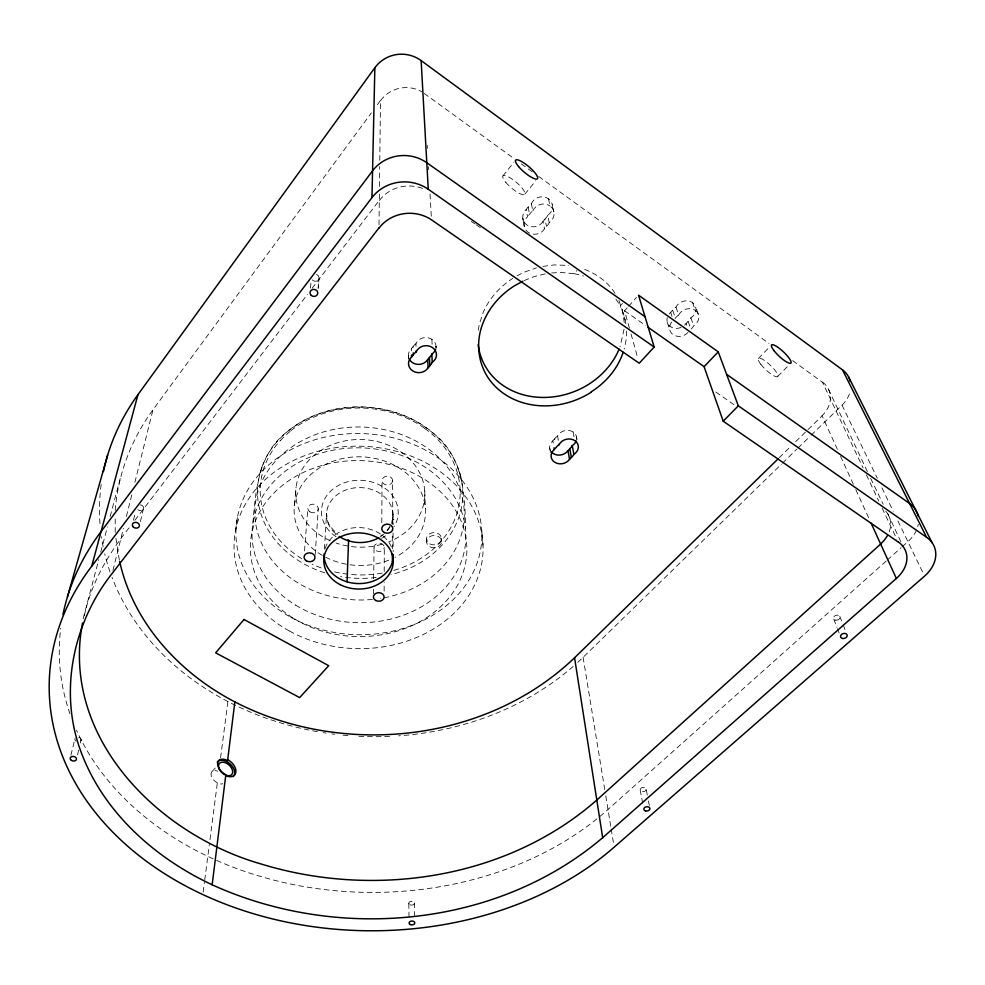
<?xml version="1.0" encoding="UTF-8"?>
<svg xmlns="http://www.w3.org/2000/svg" width="985" height="985" viewBox="0 0 985 985"><rect width="100%" height="100%" fill="white"/><g stroke="black" fill="none" stroke-linecap="round" stroke-linejoin="round"><path stroke-width="0.74" stroke-dasharray="4.92 3.69" d="M115.208 532.479L115.233 517.79M384.138 591.135L384.175 582.11M384.212 571.583L384.298 547.512A5.122 4.174 0.3 0 0 376.824 543.609A5.122 4.174 0.3 0 0 376.418 550.824A5.122 4.174 0.3 0 0 384.298 547.512M381.786 522.629L382.032 480.557M379.003 224.826L379.397 192.654M379.471 186.51L379.705 166.539M379.779 160.383L380.505 100.458L375.962 106.651M373.45 593.758L373.512 589.239M373.647 578.712L374.066 547.118M324.459 549.211L326.564 513.308L327.463 520.917L329.532 525.744L337.449 534.473M315.212 554.493L318.278 508.74M304.537 550.947L307.825 508.248M318.143 288.753L318.98 278.656L318.241 287.522M294.466 505.034L296.066 487.267M310.46 288.149L311.001 282.535M393.003 516.386L391.747 522.616M115.257 510.452C117.831 474.093 131.559 439.088 152.983 409.735L371.407 112.832M203.169 892.127L204.424 882.4M204.732 879.999L209.362 844.367M209.977 839.639L217.303 783.137A8.286 5.368 39.9 0 0 222.782 783.703M220.591 757.761L227.892 701.529M252.886 523.355C255.435 491.687 258.242 454.922 285.17 433.363C305.399 415.547 332.585 406.731 359.353 406.793C386.292 406.879 413.515 415.916 433.966 433.708C462.839 456.461 465.277 494.63 465.474 528.44M624.084 329.236L620.033 346.818M235.489 530.78L237.397 517.507M478.23 330.246L479.375 323.893L483.401 311.937A78.837 69.418 -14.2 0 1 510.439 279.925L512.643 278.533M140.424 521.57L143.514 508.383M133.468 520.154L135.24 512.828M77.532 754.855L78.96 748.945M80.388 743.035L81.09 740.08M70.908 755.212L74.909 738.959M112.93 570.487L123.445 528.255M126.4 516.411L131.941 494.187M134.896 482.33L152.983 409.735M84.316 615.884C91.211 582.529 109.089 552.72 130.192 526.421M83.122 618.728L98.771 559.591M100.741 552.166L107.414 526.926M110.16 516.522L120.379 477.922M261.678 467.604L260.409 471.544M389.986 526.421L386.723 530.829M134.859 520.314L307.455 294.38M312.122 288.273L379.299 200.337M502.916 175.921L513.776 162.426M524.783 194.242L535.729 180.871M551.649 272.956L561.228 272.463L574.12 273.707L576.89 270.506M625.832 323.745A72.804 64.099 -14 0 0 620.156 306.089L622.939 302.986M629.427 328.214L624.539 310.743L627.543 307.406M628.541 306.298L636.532 297.396M211.898 771.723L215.604 767.611M758.413 358.478L769.519 347.052M777.731 376.418L787.926 366.088M779.184 457.766L791.287 445.946M795.695 441.637L822.093 415.83L837.373 449.283M577.715 662.388A274.015 225.614 0.8 0 0 583.108 657.291L781.413 464.181M782.521 463.11L796.84 449.16M797.936 448.089L810.064 436.293M811.16 435.21L842.015 405.18A30.03 24.194 -24 0 0 850.092 391.673M886.18 561.068L608.004 809.485A311.999 239.995 0.4 0 1 313.082 888.027A311.999 239.995 0.4 0 1 76.522 730.217M887.325 560.046L901.053 547.771M902.198 546.749L907.924 541.639A34.463 26.053 -20.8 0 0 918.291 524.279M382.328 534.769L380.875 535.717M517.076 275.775L524.131 272.217L536.542 267.858M524.131 280.59L533.55 276.773L546.084 273.695M542.87 266.393L554.235 264.916L568.665 265.47M471.322 221.403L475.09 224.026M476.346 224.9L481.357 228.397M715.836 392.03L734.724 405.204M624.539 310.743L645.68 325.592M424.239 93.477L513.85 158.462M521.324 163.879L532.516 171.993M538.746 176.512L768.989 343.469M792.63 360.621L822.5 382.279L863.106 467.973M615.022 293.345L613.569 291.043A69.603 61.476 -14.4 0 0 581.642 268.376M900.795 541.627L887.153 512.409M867.379 471.544L828.299 388.89M870.666 478.365L883.2 504.234M842.015 405.18L877.303 478.23M881.957 487.883L893.284 511.313M897.938 520.966L923.24 573.344M618.962 300.45L625.179 320.1M866.381 474.881L878.817 501.131M882.104 508.063L896.879 539.263M840.55 456.252L853.281 484.127M855.83 489.705L869.189 518.972M698.217 313.944L695.644 306.938M839.786 616.302L842.581 623.419M843.148 624.847L845.955 631.951M833.741 619.06L836.954 627.408M837.484 628.787L839.097 632.961M692.553 302.629L695.422 310.497A10.835 9.284 -22.8 0 1 693.711 325.776A10.798 9.259 -22.4 0 1 690.891 329.236L688.096 321.245A10.7 9.197 -22.7 0 0 690.879 317.81A10.724 9.222 -23.1 0 0 692.529 302.604A10.724 9.222 -23.1 0 0 675.969 307.148A10.7 9.197 -22.7 0 0 672.706 310.263A10.687 9.185 -22.5 0 0 670.699 312.454A10.675 9.173 -22.3 0 0 669.024 314.19M690.879 317.81L693.711 325.776M688.096 321.245A10.687 9.185 -22.5 0 1 686.077 323.412L687.468 327.389M675.969 307.148L678.677 315.052A10.798 9.259 -22.4 0 0 675.378 318.18A10.786 9.247 -22.2 0 0 674.737 318.758M672.706 310.263L675.378 318.18M670.699 312.454L672.016 316.394M667.288 322.366L669.899 330.357M631.065 334.063L637.997 358.86M459.441 471.901L460.721 476.543L459.601 472.48M119.333 560.12L115.922 538.327M548.46 198.785L550.036 206A11.167 10.281 -20.6 0 1 549.224 222.659A11.13 10.244 -19.8 0 1 546.49 226.427A11.118 10.232 -19.4 0 1 544.508 228.803A11.106 10.219 -19 0 1 528.12 232.275A11.106 10.219 -19 0 1 527.566 216.762L526.212 209.473A11.02 10.158 -19.9 0 1 528.182 207.096A11.032 10.182 -20.3 0 1 531.395 203.698A11.057 10.207 -21.1 0 1 548.436 198.773A11.057 10.207 -21.1 0 1 547.66 215.346L549.224 222.659M553.582 210.741L553.829 211.898L552.253 204.511M622.286 309.315L624.256 322.587M547.66 215.346A11.032 10.182 -20.3 0 1 544.964 219.076L546.49 226.427M544.964 219.076A11.02 10.158 -19.9 0 1 542.994 221.44L544.508 228.803M646.148 789.219A3.004 2.142 -8.4 0 1 641.826 791.595A3.004 2.142 -8.4 0 1 641.506 787.901A3.004 2.142 -8.4 0 1 646.148 789.219L647.293 795.092M648.438 800.965L649.3 805.361M531.395 203.698L532.799 210.95A11.13 10.244 -19.8 0 0 529.548 214.361A11.118 10.232 -19.4 0 0 527.566 216.762M577.075 439.692L576.508 436.687M573.122 431.984L574.354 438.423M640.176 789.933L643.02 804.942M528.182 207.096L529.548 214.361M522.986 219.273L523.134 220.061M522.801 218.239L524.119 225.577M523.786 223.73L524.303 226.624M576.631 439.298A9.985 8.434 -11.4 0 0 569.305 430.519A9.985 8.434 -11.4 0 0 557.608 436.06L558.458 440.898M557.608 436.06A9.973 8.397 -11.1 0 0 554.654 438.854L555.392 443.164M554.654 438.854A9.961 8.385 -10.9 0 0 552.856 440.824L553.668 445.676M549.679 448.04L550.381 452.374M583.108 657.291L604.802 789.896M605.787 795.929L610.959 827.585M611.205 829.099L613.667 844.157M481.837 531.974L483.007 545.296M427.219 145.275L427.392 148.329M428.438 166.613L428.61 169.654M430.014 194.045L431.319 216.799M435.973 346.375L436.035 347.397M408.332 355.782L408.492 358.762L408.332 354.846L408.381 356.878M431.873 339.333L432.156 344.898M441.489 538.401L441.625 541.294M424.744 491.035L425.372 508.802M426.456 539.103L426.567 542.009M436.01 347.262A10.355 9.21 -2.8 0 0 427.785 337.732A10.355 9.21 -2.8 0 0 415.941 343.74L416.089 348.308M415.941 343.74A10.33 9.173 -2.5 0 0 413.047 346.769L413.158 350.832M413.047 346.769A10.33 9.161 -2.3 0 0 411.287 348.899L411.348 350.931M436.023 346.314L436.06 348.284M414.402 902.888L414.734 919.768M408.824 903.528L409.046 920.076M392.99 514.17L393.04 524.636M393.077 532.959L393.15 551.575M392.609 480.68A5.282 4.433 0.2 0 1 384.618 484.411A5.282 4.433 0.2 0 1 384.741 476.74A5.282 4.433 0.2 0 1 392.609 480.68L392.793 525.744M392.276 523.651L392.264 521.2A33.256 27.469 1.6 0 0 349.7 488.794A33.256 27.469 1.6 0 0 337.301 535.114M392.325 536.074L392.375 548.793M69.984 713.842A311.999 239.995 0.4 0 1 60.713 628.319M885.749 511.129A32.431 24.674 -20.1 0 1 888.79 532.848M379.434 200.423A35.928 33.687 -1.7 0 1 424.338 189.219M573.27 666.365A274.015 225.614 0.8 0 1 398.605 735.844M389.617 736.361A274.015 225.614 0.8 0 1 358.269 736.263M347.927 735.573A274.015 225.614 0.8 0 1 342.029 735.044M334.752 734.231A274.015 225.614 0.8 0 1 331.859 733.874M326.097 733.062A274.015 225.614 0.8 0 1 323.215 732.618M317.478 731.658A274.015 225.614 0.8 0 1 112.044 577.432M110.049 571.953A274.015 225.614 0.8 0 1 104.718 553.779M103.142 546.663A274.015 225.614 0.8 0 1 101.406 536.653M99.978 523.638A274.015 225.614 0.8 0 1 101.307 483.684M408.443 356.73A10.318 9.148 -2.1 0 1 411.287 348.899M686.077 323.412A10.675 9.173 -22.3 0 1 684.501 325.21M681.066 327.414A10.675 9.173 -22.3 0 1 670.391 326.601A10.675 9.173 -22.3 0 1 667.276 317.613M678.677 315.052A10.835 9.284 -22.8 0 1 695.398 310.472M542.994 221.44A10.995 10.146 -19.5 0 1 526.778 224.888A10.995 10.146 -19.5 0 1 526.212 209.473M532.799 210.95A11.167 10.281 -20.6 0 1 550.012 205.976M550.43 450.502A9.948 8.372 -10.8 0 1 552.856 440.824M372.404 599.459A104.755 86.508 1.6 0 1 262.121 480.889A104.755 86.508 1.6 0 1 439.827 458.628A104.755 86.508 1.6 0 1 380.37 598.461M324.705 572.777A102.674 85.596 1.7 0 1 278.829 439.753A102.674 85.596 1.7 0 1 444.284 444.506A102.674 85.596 1.7 0 1 391.057 574.686M376.171 577.469A102.674 85.596 1.7 0 1 340.564 576.619M393.84 570.364A100.039 83.442 1.8 0 0 426.062 554.851A99.153 82.691 1.7 0 0 436.503 546.084A100.039 83.442 1.8 0 0 435.69 437.488A99.202 82.765 1.7 0 0 424.51 428.29M382.229 573.073A100.039 83.442 1.8 0 1 361.236 574.932A100.039 83.442 1.8 0 1 334.309 571.829M424.51 428.204A100.039 83.442 1.8 0 0 359.39 408.012A100.039 83.442 1.8 0 0 290.735 430.814M321.061 567.889A100.039 83.442 1.8 0 1 312.183 564.22M301.73 558.606A100.039 83.442 1.8 0 1 299.736 557.362A99.165 82.691 1.8 0 1 288.58 549.039A100.039 83.442 1.8 0 1 280.331 440.529M280.331 440.627A99.202 82.765 1.8 0 1 290.735 430.901M388.718 560.194A65.687 54.323 1.7 0 1 294.158 508.851A65.687 54.323 1.7 0 1 392.313 464.231A65.687 54.323 1.7 0 1 395.01 557.325M330.197 540.703A64.567 53.83 1.7 0 1 310.694 458.419A64.567 53.83 1.7 0 1 411.04 460.561A64.567 53.83 1.7 0 1 388.706 541.959M381.909 544.286A64.567 53.83 1.7 0 1 336.057 543.03M615.847 299.058A70.427 62.006 -14.2 0 1 620.156 306.089M822.598 382.192A28.528 23.037 -23 0 1 822.007 415.769M380.629 100.544A31.077 30.338 -1.8 0 1 421.974 91.851M688.047 332.425A10.773 9.234 -22 0 1 673.087 334.666A10.773 9.234 -22 0 1 672.25 321.43M574.12 273.707A71.203 62.671 -14.1 0 1 583.489 276.046M626.558 331.083A78.16 68.864 -13.6 0 1 624.207 348.961M391.574 523.38A33.244 27.457 1.6 0 0 392.264 521.2A5.208 2.881 14.9 0 1 397.324 519.169M389.998 526.803A33.244 27.457 1.6 0 1 387.327 530.693M383.891 534.202A33.244 27.457 1.6 0 1 380.148 536.96M325.173 548.473A34.537 27.999 1.5 0 1 358.946 527.578A34.537 27.999 1.5 0 1 392.301 549.507M336.033 536.702A38.39 31.742 1.7 0 1 328.264 493.657A38.39 31.742 1.7 0 1 379.631 485.002A38.39 31.742 1.7 0 1 393.901 526.95M385.541 535.815A38.39 31.742 1.7 0 1 381.749 538.278M217.34 782.853A8.286 5.073 41.3 0 1 211.012 774.062A8.286 5.073 41.3 0 1 217.783 771.181M78.714 737.359A3.14 2.265 9.8 0 1 81.041 739.255A3.14 2.265 9.8 0 1 79.97 741.446M76.239 741.249A3.14 2.265 9.8 0 1 75.143 738.356M140.276 504.849A3.509 2.82 12.7 0 1 143.305 508.999A3.509 2.82 12.7 0 1 137.802 509.651M316.456 274.507A3.817 3.472 9.5 0 1 318.18 280.097A3.817 3.472 9.5 0 1 311.913 279.346M461.436 479.867L460.549 475.866L461.583 480.581L461.436 479.867M290.809 617.275A123.002 100.593 1.6 0 0 481.653 541.59A123.002 100.593 1.6 0 0 304.279 443.484A123.002 100.593 1.6 0 0 290.809 617.275M289.541 631.077A124.541 101.233 1.5 0 0 482.822 554.974A124.541 101.233 1.5 0 0 303.269 456.203A124.541 101.233 1.5 0 0 289.541 631.077M294.54 618.937A108.276 87.973 1.5 0 0 466.213 559.16A108.276 87.973 1.5 0 0 315.052 467.641A108.276 87.973 1.5 0 0 294.54 618.937M429.928 546.823A7.535 6.156 -2.4 0 0 441.625 541.91A7.535 6.156 -2.4 0 0 430.728 536.172A7.535 6.156 -2.4 0 0 429.928 546.823M429.817 543.917A7.523 6.144 -2.4 0 0 441.477 539.004A7.523 6.144 -2.4 0 0 430.617 533.279A7.523 6.144 -2.4 0 0 429.817 543.917M295.734 605.196A106.934 87.431 1.6 0 0 465.252 545.739A106.934 87.431 1.6 0 0 315.926 454.824A106.934 87.431 1.6 0 0 295.734 605.196M309.881 511.843A5.233 4.322 4.4 0 0 318.241 509.171A5.233 4.322 4.4 0 0 311.051 504.443A5.233 4.322 4.4 0 0 309.881 511.843M505.798 182.348A14.27 3.731 40.3 0 0 524.525 194.513A14.27 3.731 40.3 0 0 511.178 178.47A14.27 3.731 40.3 0 0 505.798 182.348M760.851 364.327A13.187 3.189 43.2 0 0 777.497 376.627A13.187 3.189 43.2 0 0 765.837 361.446A13.187 3.189 43.2 0 0 760.851 364.327M410.068 904.821A2.82 1.921 -1.1 0 0 414.439 903.282A2.82 1.921 -1.1 0 0 410.351 901.509A2.82 1.921 -1.1 0 0 410.068 904.821M835.711 620.205A3.349 2.475 -17 0 0 839.983 616.77A3.349 2.475 -17 0 0 834.603 616.068A3.349 2.475 -17 0 0 835.711 620.205"/><path stroke-width="1.48" d="M842.458 369.831L926.614 537.33A35.595 26.447 -20.2 0 1 924.57 576.102L614.16 847.174A321.529 242.975 0.4 0 1 184.885 885.577A321.529 242.975 0.4 0 1 91.753 566.178L371.973 197.603L374.854 67.743A32.837 32.443 1.1 0 1 421.137 60.602L842.458 369.831A30.03 24.194 -24 0 1 850.252 381.429M347.052 581.839L348.567 540.827A5.159 0.923 -73 0 0 347.73 540.322M82.531 622.963C60.602 737.223 157.698 834.123 260.299 863.746C373.377 898.702 506.487 879.334 596.799 800.066L880.652 544.052M898.283 541.873A33.49 25.056 -19.4 0 1 896.301 578.49L602.685 837.693C496.637 927.87 337.165 941.832 212.169 884.789L225.762 775.293M227.621 760.272L234.861 701.911C179.836 673.297 133.258 623.246 119.69 561.548M91.753 566.178L137.962 394.64L374.854 67.743M67.472 596.762L107.611 455.23M619.109 349.146L617.053 353.664A79.022 69.886 -13.7 0 1 589.535 383.756C569.736 396.549 544.409 401.104 521.656 394.32A69.282 61.07 -13.5 0 1 490.222 373.574C483.684 365.25 479.35 355.179 478.205 344.639M378.966 227.892L112.204 573.381C72.841 622.976 58.484 692.381 81.176 752.306C103.72 812.6 154.891 857.935 212.169 884.789M926.614 537.33L738.331 405.82L718.225 351.842L638.526 295.18L654.175 347.052L639.228 363.231L431.492 219.84A37.258 34.549 -1.6 0 0 379.114 227.978M898.172 541.972L723.212 421.198L704.09 366.679L718.225 351.842M723.212 421.198L738.331 405.82M234.861 701.911C342.645 757.613 485.962 742.665 574.563 657.783L778.088 458.85M591.369 392.104C571.362 404.97 545.825 409.551 522.875 402.73A69.923 61.439 -13.2 0 1 491.158 381.872C478.525 366.395 475.423 344.454 481.997 325.752A79.453 69.726 -13.9 0 1 513.985 286.106L522.826 281.217M371.973 197.603A39.868 37.393 -0.9 0 1 428.266 189.268L654.175 347.052M648.155 327.34L704.09 366.679M645.04 316.764L426.788 162.722A38.415 36.433 -0.8 0 0 372.564 170.824L101.086 531.531A311.999 239.995 0.4 0 0 62.941 614.677M726.598 374.325L909.611 503.495A34.463 26.053 -20.8 0 1 918.155 516.005M932.13 542.76L848.541 376.824M871.097 523.146L896.399 578.564M576.188 440.985A9.985 8.434 -11.4 0 1 572.248 445.602L573.873 454.282A10.059 8.446 -10.9 0 1 571.374 457.372A10.047 8.434 -10.8 0 1 569.552 459.33A10.035 8.422 -10.6 0 1 554.678 462.224A10.035 8.422 -10.6 0 1 554.321 449.48L554.038 447.843M572.248 445.602A9.973 8.397 -11.1 0 1 569.773 448.692L571.374 457.372M569.773 448.692A9.961 8.385 -10.9 0 1 567.963 450.637L569.552 459.33M559.024 444.149L559.111 444.691A10.059 8.446 -10.9 0 0 556.131 447.498A10.047 8.434 -10.8 0 0 554.321 449.48M574.563 657.783L602.685 837.693M421.137 60.602L428.266 189.268M435.665 349.096A10.355 9.21 -2.8 0 1 431.849 354.108L432.243 362.308A10.429 9.234 -2.5 0 1 429.842 365.669A10.416 9.21 -2.3 0 1 428.069 367.787A10.416 9.197 -2.1 0 1 412.715 370.914A10.416 9.197 -2.1 0 1 411.508 357.075L411.447 355.019M431.849 354.108A10.33 9.173 -2.5 0 1 429.46 357.444L429.842 365.669M429.46 357.444A10.33 9.161 -2.3 0 1 427.699 359.55L428.069 367.787M416.162 350.857L416.199 351.879A10.429 9.234 -2.5 0 0 413.269 354.932A10.416 9.21 -2.3 0 0 411.508 357.075M413.22 352.876L413.269 354.932M392.387 553.964L392.424 561.819M887.559 535.372A32.431 24.674 -20.1 0 1 880.553 543.991M103.425 471.593A274.015 225.614 0.8 0 1 137.962 394.64M427.699 359.55A10.318 9.148 -2.1 0 1 418.44 364.413A10.318 9.148 -2.1 0 1 409.391 359.39M416.199 351.879A10.453 9.259 -2.8 0 1 432.255 347.434A10.453 9.259 -2.8 0 1 432.243 362.308M567.963 450.637A9.948 8.372 -10.8 0 1 551.378 451.906M559.111 444.691A10.084 8.471 -11.2 0 1 574.747 440.578A10.084 8.471 -11.2 0 1 573.873 454.282M225.824 774.789A10.749 6.39 41 0 1 217.636 762.956A10.749 6.39 41 0 1 227.584 760.592M227.67 759.792A10.749 7.117 43.8 0 1 235.858 772.105A10.749 7.117 43.8 0 1 225.713 775.589M623.173 352.334A78.16 68.864 -13.6 0 1 591.172 391.858M393.175 554.567A34.537 27.999 1.5 0 1 358.503 583.563A34.537 27.999 1.5 0 1 324.188 553.693M378.794 537.773A33.244 27.457 1.6 0 1 348.567 540.827A33.256 27.469 1.6 0 1 339.123 536.419M217.205 762.291A10.737 6.772 42.3 0 1 230.059 763.892A10.737 6.772 42.3 0 1 233.113 776.599M244.021 619.479L215.641 652.846L299.674 697.602L328.694 665.688L244.021 619.479M375.876 600.542A5.356 4.26 0.3 0 0 384.125 597.156A5.356 4.26 0.3 0 0 376.295 593.155A5.356 4.26 0.3 0 0 375.876 600.542M384.445 532.589A5.528 4.543 0.1 0 0 392.806 528.748A5.528 4.543 0.1 0 0 384.581 524.71A5.528 4.543 0.1 0 0 384.445 532.589M306.212 560.724A5.479 4.42 3.9 0 0 314.966 557.99A5.479 4.42 3.9 0 0 307.443 553.151A5.479 4.42 3.9 0 0 306.212 560.724M340.231 584.671A34.709 28.06 1.4 0 0 393.212 562.164A34.709 28.06 1.4 0 0 342.127 536.099A34.709 28.06 1.4 0 0 340.231 584.671M219.273 769.137A8.323 5.245 42.3 0 0 231.549 774.752A8.323 5.245 42.3 0 0 225.959 762.956A8.323 5.245 42.3 0 0 219.273 769.137M518.566 166.551A14.356 3.583 40.4 0 0 537.305 178.901A14.356 3.583 40.4 0 0 523.786 162.87A14.356 3.583 40.4 0 0 518.566 166.551M774.075 350.758A13.261 3.066 43.1 0 0 790.758 363.194A13.261 3.066 43.1 0 0 778.926 348.05A13.261 3.066 43.1 0 0 774.075 350.758M71.388 760.371A3.189 2.278 9.7 0 0 76.473 759.287A3.189 2.278 9.7 0 0 72.114 756.505A3.189 2.278 9.7 0 0 71.388 760.371M133.418 527.11A3.571 2.844 12.4 0 0 139.328 526.236A3.571 2.844 12.4 0 0 134.957 522.407A3.571 2.844 12.4 0 0 133.418 527.11M311.272 295.414A3.891 3.521 9 0 0 317.687 293.789A3.891 3.521 9 0 0 312.75 289.504A3.891 3.521 9 0 0 311.272 295.414M410.376 924.583A2.856 1.921 -1.1 0 0 414.796 923.043A2.856 1.921 -1.1 0 0 410.659 921.258A2.856 1.921 -1.1 0 0 410.376 924.583M645.52 810.901A3.053 2.142 -8.3 0 0 649.903 808.525A3.053 2.142 -8.3 0 0 645.2 807.195A3.053 2.142 -8.3 0 0 645.52 810.901M842.803 638.514A3.398 2.487 -16.8 0 0 847.149 635.042A3.398 2.487 -16.8 0 0 841.695 634.34A3.398 2.487 -16.8 0 0 842.803 638.514"/></g></svg>
